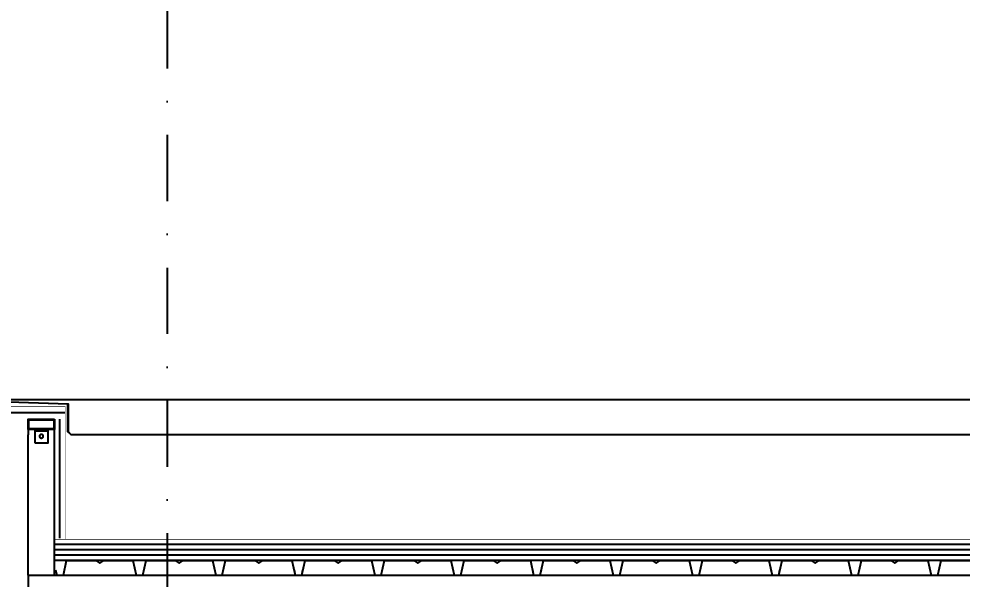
# Model space of a CAD drawing. Header units: centimetres. Extents: x 26569 to 160723, y -3143 to 14565.
# Drawn here: x 104851.7 to 105207.7, y -761.9 to -550.6 of the extents above; entities that cross this region are included whole.
import ezdxf

# ---------------------------------------------------------------- set-up
doc = ezdxf.new("R2010")
doc.units = ezdxf.units.CM
doc.header["$LTSCALE"] = 100
doc.linetypes.add('DASHDOT2', pattern=[0.5, 0.25, -0.125, 0, -0.125])
doc.layers.add('00_USK-ASIK_60.120.4_S235', color=3, linetype='Continuous', lineweight=25)
for name, color, linetype in [('A-ANNO-DIMS', 187, 'Continuous'), ('A-ANNO-GRID', 155, 'DASHDOT2'), ('A-ELEV-02', 253, 'Continuous'), ('A-ELEV-04', 250, 'Continuous'), ('A-WALL-INSL', 249, 'Continuous'), ('A-WALL-SNWPNL', 200, 'Continuous'), ('A-WALL-STEL', 202, 'Continuous')]:
    doc.layers.add(name, color=color, linetype=linetype)
doc.styles.add('Fields_100', font='act_simplex.shx', dxfattribs={"width": 0.8, "height": 20})
doc.linetypes.add('BATTING', pattern='A,0.00254,-2.54,[134,ltypeshp.shx,S=2.54,R=0,X=-2.54,Y=0],-5.08,[134,ltypeshp.shx,S=2.54,R=180,X=2.54,Y=0],-2.54', length=10.16254)
doc.dimstyles.new('FIELDS_100', dxfattribs={"dimscale": 0, "dimtxt": 20, "dimasz": 5, "dimexe": 5, "dimexo": 5, "dimgap": 5, "dimtad": 0, "dimdec": 0, "dimzin": 0, "dimdsep": 46, "dimtxsty": 'Fields_100', "dimblk": 'DOT', "dimcen": 0.09, "dimclrt": 50, "dimadec": 0, "dimazin": 0, "dimtfac": 1, "dimtdec": 0, "dimtix": 1, "dimtofl": 0, "dimtmove": 1, "dimatfit": 3, "dimfxl": 5, "dimfxlon": 1, "dimtolj": 1, "dimtzin": 0, "dimarcsym": 0})

# ---------------------------------------------------------------- blocks, each defined once
blk = doc.blocks.new('_Dot')
at = {"color": 0, "linetype": 'ByBlock', "lineweight": -2}
blk.add_line((-0.5, 0), (-1, 0), dxfattribs=at)
at = {"color": 0, "linetype": 'ByBlock', "const_width": 0.5}
blk.add_lwpolyline([(-0.25, 0, 1), (0.25, 0, 1)], format="xyb", close=True, dxfattribs=at)
blk = doc.blocks.new('*D473')
at = {"layer": 'A-ANNO-DIMS', "color": 0, "lineweight": -2, "transparency": 16777216}
for p, q in [((104907.73, -198.45), (104907.73, -188.45)), ((106707.73, -198.45), (106707.73, -188.45)), ((104912.73, -193.45), (105776.06, -193.45)), ((106702.73, -193.45), (105839.4, -193.45))]:
    blk.add_line(p, q, dxfattribs=at)
at = {"layer": 'DEFPOINTS', "color": 0, "transparency": 16777216}
for p in [(106707.73, -193.45), (104907.73, -1038.45), (106707.73, -1038.45)]:
    blk.add_point(p, dxfattribs=at)
at = {"layer": 'A-ANNO-DIMS', "color": 0, "lineweight": -2, "transparency": 16777216, "xscale": 5, "yscale": 5, "zscale": 5, "rotation": 180}
blk.add_blockref('_Dot', (104907.73, -193.45), dxfattribs=at)
at = {"layer": 'A-ANNO-DIMS', "color": 0, "lineweight": -2, "transparency": 16777216, "xscale": 5, "yscale": 5, "zscale": 5}
blk.add_blockref('_Dot', (106707.73, -193.45), dxfattribs=at)
at = {"layer": 'A-ANNO-DIMS', "color": 50, "transparency": 16777216, "insert": (105807.73, -193.45), "char_height": 20, "attachment_point": 5, "style": 'Fields_100'}
blk.add_mtext('\\A1;1800', dxfattribs=at)

msp = doc.modelspace()

# ---------------------------------------------------------------- linework, layer by layer
at = {"layer": '00_USK-ASIK_60.120.4_S235', "ltscale": 30}
msp.add_lwpolyline([(104855.23, -701.54), (104855.23, -707.54)], dxfattribs=at)
at = {"layer": 'A-ANNO-GRID'}
msp.add_lwpolyline([(104907.73, -143.45), (104907.73, -1876.54)], dxfattribs=at)
at = {"layer": 'A-ELEV-02'}
for points in [[(104865.23, -701.54), (104865.23, -705.54), (104855.23, -705.54), (104855.23, -701.54)], [(104864.93, -701.84), (104864.93, -705.24), (104855.53, -705.24), (104855.53, -701.84)], [(104857.73, -710.54), (104862.73, -710.54), (104862.73, -705.54), (104857.73, -705.54)], [(104860.93, -708.04), (104860.93, -708.03), (104860.93, -708.01), (104860.93, -708), (104860.93, -707.98), (104860.93, -707.96), (104860.92, -707.95), (104860.92, -707.93), (104860.92, -707.92), (104860.92, -707.9), (104860.91, -707.88), (104860.91, -707.87), (104860.9, -707.85), (104860.9, -707.83), (104860.89, -707.82), (104860.89, -707.8), (104860.88, -707.79), (104860.87, -707.77), (104860.87, -707.75), (104860.86, -707.74), (104860.85, -707.72), (104860.84, -707.71), (104860.83, -707.69), (104860.83, -707.68), (104860.82, -707.66), (104860.81, -707.65), (104860.8, -707.63), (104860.78, -707.62), (104860.77, -707.6), (104860.76, -707.59), (104860.75, -707.58), (104860.74, -707.56), (104860.72, -707.55), (104860.71, -707.54), (104860.7, -707.52), (104860.69, -707.51), (104860.67, -707.5), (104860.66, -707.49), (104860.64, -707.48), (104860.63, -707.47), (104860.61, -707.46), (104860.6, -707.45), (104860.58, -707.44), (104860.57, -707.43), (104860.55, -707.42), (104860.54, -707.41), (104860.52, -707.41), (104860.5, -707.4), (104860.49, -707.39), (104860.47, -707.39), (104860.46, -707.38), (104860.44, -707.38), (104860.42, -707.37), (104860.41, -707.37), (104860.39, -707.36), (104860.37, -707.36), (104860.36, -707.36), (104860.34, -707.35), (104860.32, -707.35), (104860.31, -707.35), (104860.29, -707.35), (104860.28, -707.35), (104860.26, -707.34), (104860.25, -707.34), (104860.23, -707.34), (104860.21, -707.34), (104860.2, -707.34), (104860.18, -707.35), (104860.17, -707.35), (104860.15, -707.35), (104860.13, -707.35), (104860.12, -707.35), (104860.1, -707.36), (104860.09, -707.36), (104860.07, -707.36), (104860.05, -707.37), (104860.04, -707.37), (104860.02, -707.38), (104860, -707.38), (104859.99, -707.39), (104859.97, -707.39), (104859.96, -707.4), (104859.94, -707.41), (104859.92, -707.41), (104859.91, -707.42), (104859.89, -707.43), (104859.88, -707.44), (104859.86, -707.45), (104859.85, -707.46), (104859.83, -707.47), (104859.82, -707.48), (104859.8, -707.49), (104859.79, -707.5), (104859.77, -707.51), (104859.76, -707.52), (104859.75, -707.54), (104859.73, -707.55), (104859.72, -707.56), (104859.71, -707.58), (104859.7, -707.59), (104859.69, -707.6), (104859.68, -707.62), (104859.66, -707.63), (104859.65, -707.65), (104859.64, -707.66), (104859.63, -707.68), (104859.63, -707.69), (104859.62, -707.71), (104859.61, -707.72), (104859.6, -707.74), (104859.59, -707.75), (104859.59, -707.77), (104859.58, -707.79), (104859.57, -707.8), (104859.57, -707.82), (104859.56, -707.83), (104859.56, -707.85), (104859.55, -707.87), (104859.55, -707.88), (104859.54, -707.9), (104859.54, -707.92), (104859.54, -707.93), (104859.54, -707.95), (104859.53, -707.96), (104859.53, -707.98), (104859.53, -708), (104859.53, -708.01), (104859.53, -708.03), (104859.53, -708.04), (104859.53, -708.06), (104859.53, -708.07), (104859.53, -708.09), (104859.53, -708.11), (104859.53, -708.12), (104859.54, -708.14), (104859.54, -708.15), (104859.54, -708.17), (104859.54, -708.19), (104859.55, -708.2), (104859.55, -708.22), (104859.56, -708.24), (104859.56, -708.25), (104859.57, -708.27), (104859.57, -708.29), (104859.58, -708.3), (104859.59, -708.32), (104859.59, -708.33), (104859.6, -708.35), (104859.61, -708.37), (104859.62, -708.38), (104859.63, -708.4), (104859.63, -708.41), (104859.64, -708.43), (104859.65, -708.44), (104859.66, -708.46), (104859.68, -708.47), (104859.69, -708.48), (104859.7, -708.5), (104859.71, -708.51), (104859.72, -708.53), (104859.73, -708.54), (104859.75, -708.55), (104859.76, -708.56), (104859.77, -708.58), (104859.79, -708.59), (104859.8, -708.6), (104859.82, -708.61), (104859.83, -708.62), (104859.85, -708.63), (104859.86, -708.64), (104859.88, -708.65), (104859.89, -708.66), (104859.91, -708.67), (104859.92, -708.67), (104859.94, -708.68), (104859.96, -708.69), (104859.97, -708.69), (104859.99, -708.7), (104860, -708.71), (104860.02, -708.71), (104860.04, -708.72), (104860.05, -708.72), (104860.07, -708.73), (104860.09, -708.73), (104860.1, -708.73), (104860.12, -708.73), (104860.13, -708.74), (104860.15, -708.74), (104860.17, -708.74), (104860.18, -708.74), (104860.2, -708.74), (104860.21, -708.74), (104860.23, -708.74), (104860.25, -708.74), (104860.26, -708.74), (104860.28, -708.74), (104860.29, -708.74), (104860.31, -708.74), (104860.32, -708.74), (104860.34, -708.73), (104860.36, -708.73), (104860.37, -708.73), (104860.39, -708.73), (104860.41, -708.72), (104860.42, -708.72), (104860.44, -708.71), (104860.46, -708.71), (104860.47, -708.7), (104860.49, -708.69), (104860.5, -708.69), (104860.52, -708.68), (104860.54, -708.67), (104860.55, -708.67), (104860.57, -708.66), (104860.58, -708.65), (104860.6, -708.64), (104860.61, -708.63), (104860.63, -708.62), (104860.64, -708.61), (104860.66, -708.6), (104860.67, -708.59), (104860.69, -708.58), (104860.7, -708.56), (104860.71, -708.55), (104860.72, -708.54), (104860.74, -708.53), (104860.75, -708.51), (104860.76, -708.5), (104860.77, -708.48), (104860.78, -708.47), (104860.8, -708.46), (104860.81, -708.44), (104860.82, -708.43), (104860.83, -708.41), (104860.83, -708.4), (104860.84, -708.38), (104860.85, -708.37), (104860.86, -708.35), (104860.87, -708.33), (104860.87, -708.32), (104860.88, -708.3), (104860.89, -708.29), (104860.89, -708.27), (104860.9, -708.25), (104860.9, -708.24), (104860.91, -708.22), (104860.91, -708.2), (104860.92, -708.19), (104860.92, -708.17), (104860.92, -708.15), (104860.92, -708.14), (104860.93, -708.12), (104860.93, -708.11), (104860.93, -708.09), (104860.93, -708.07), (104860.93, -708.06)]]:
    msp.add_lwpolyline(points, close=True, dxfattribs=at)
for points in [[(104865.23, -760.44), (104865.23, -701.54)], [(104855.23, -760.44), (104855.23, -707.54)], [(104857.73, -706.04), (104862.73, -706.04)], [(104855.23, -760.44), (104855.23, -770.44)], [(104855.23, -760.44), (113852.73, -760.44)]]:
    msp.add_lwpolyline(points, dxfattribs=at)
at = {"layer": 'A-ELEV-04'}
for p, q in [((122968.28, -694.3), (103052.48, -694.3)), ((104871.32, -707.43), (122929.69, -707.43))]:
    msp.add_line(p, q, dxfattribs=at)
at = {"layer": 'A-WALL-INSL', "ltscale": 0.002, "const_width": 0.2}
for points in [[(104869.23, -746.94), (104869.23, -696.74), (104826.73, -696.74)], [(122937.73, -746.94), (104865.23, -746.94)]]:
    msp.add_lwpolyline(points, dxfattribs=at)
at = {"layer": 'A-WALL-INSL', "linetype": 'BATTING', "ltscale": 0.002}
for points in [[(104832.73, -699.04), (104869.23, -699.04)], [(104867.23, -746.44), (104867.23, -701.54)], [(122937.73, -748.94), (104865.23, -748.94)], [(122937.73, -752.94), (104865.23, -752.94)]]:
    msp.add_lwpolyline(points, dxfattribs=at)
at = {"layer": 'A-WALL-INSL', "ltscale": 0.002}
for points in [[(122937.73, -750.94), (104865.23, -750.94)], [(122937.73, -754.94), (104865.23, -754.94)]]:
    msp.add_lwpolyline(points, dxfattribs=at)
at = {"layer": 'A-WALL-SNWPNL', "ltscale": 100}
for points in [[(104865.57, -758.49), (104866.02, -760.44), (104868.52, -760.44), (104869.77, -754.94), (104880.77, -754.94), (104882.27, -755.94), (104883.77, -754.94), (104894.77, -754.94), (104896.02, -760.44), (104898.52, -760.44), (104899.77, -754.94), (104910.77, -754.94), (104912.27, -755.94), (104913.77, -754.94), (104924.77, -754.94), (104926.02, -760.44), (104928.52, -760.44), (104929.77, -754.94), (104940.77, -754.94), (104942.27, -755.94), (104943.77, -754.94), (104954.77, -754.94), (104956.02, -760.44), (104958.52, -760.44), (104958.96, -758.49)], [(104955.57, -758.49), (104956.02, -760.44), (104958.52, -760.44), (104959.77, -754.94), (104970.77, -754.94), (104972.27, -755.94), (104973.77, -754.94), (104984.77, -754.94), (104986.02, -760.44), (104988.52, -760.44), (104989.77, -754.94), (105000.77, -754.94), (105002.27, -755.94), (105003.77, -754.94), (105014.77, -754.94), (105016.02, -760.44), (105018.52, -760.44), (105019.77, -754.94), (105030.77, -754.94), (105032.27, -755.94), (105033.77, -754.94), (105044.77, -754.94), (105046.02, -760.44), (105048.52, -760.44), (105048.96, -758.49)], [(105045.57, -758.49), (105046.02, -760.44), (105048.52, -760.44), (105049.77, -754.94), (105060.77, -754.94), (105062.27, -755.94), (105063.77, -754.94), (105074.77, -754.94), (105076.02, -760.44), (105078.52, -760.44), (105079.77, -754.94), (105090.77, -754.94), (105092.27, -755.94), (105093.77, -754.94), (105104.77, -754.94), (105106.02, -760.44), (105108.52, -760.44), (105109.77, -754.94), (105120.77, -754.94), (105122.27, -755.94), (105123.77, -754.94), (105134.77, -754.94), (105136.02, -760.44), (105138.52, -760.44), (105138.96, -758.49)], [(105135.57, -758.49), (105136.02, -760.44), (105138.52, -760.44), (105139.77, -754.94), (105150.77, -754.94), (105152.27, -755.94), (105153.77, -754.94), (105164.77, -754.94), (105166.02, -760.44), (105168.52, -760.44), (105169.77, -754.94), (105180.77, -754.94), (105182.27, -755.94), (105183.77, -754.94), (105194.77, -754.94), (105196.02, -760.44), (105198.52, -760.44), (105199.77, -754.94), (105210.77, -754.94)]]:
    msp.add_lwpolyline(points, dxfattribs=at)
at = {"layer": 'A-WALL-STEL'}
for points in [[(104847.98, -695.1), (104870.33, -695.8), (104870.33, -706.3), (104871.39, -707.36), (104871.32, -707.43)], [(104871.32, -707.43), (104870.23, -706.34), (104870.23, -695.9), (104847.98, -695.2)]]:
    msp.add_lwpolyline(points, dxfattribs=at)

# ---------------------------------------------------------------- dimensions: what is measured, and where the dimension line sits
at = {"layer": 'A-ANNO-DIMS'}
dim = msp.add_linear_dim(base=(106707.73, -193.45), p1=(104907.73, -1038.45), p2=(106707.73, -1038.45), dimstyle='FIELDS_100', override={"dimscale": 1}, dxfattribs=at)
dim.commit()
dim.dimension.update_dxf_attribs({"geometry": '*D473', "text_midpoint": (105807.73, -193.45)})

doc.saveas('drawing.dxf')
